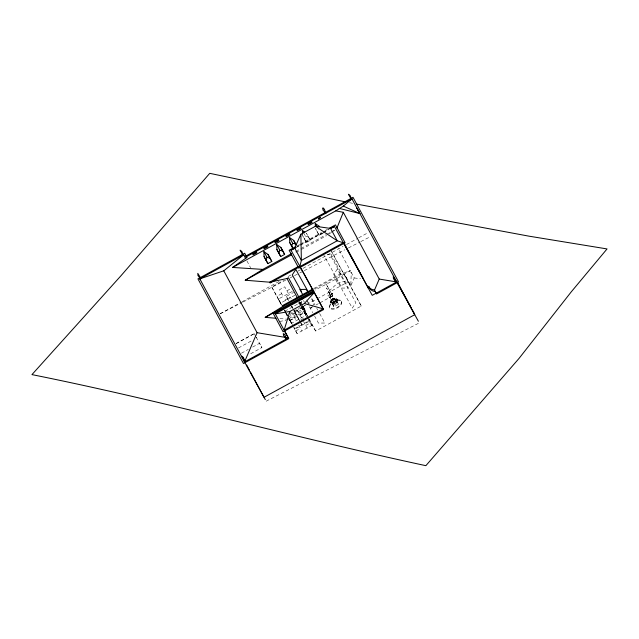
<?xml version="1.0" encoding="UTF-8"?>
<svg xmlns="http://www.w3.org/2000/svg" width="639" height="639" viewBox="0 0 639 639"><rect width="100%" height="100%" fill="white"/><g stroke="black" fill="none" stroke-linecap="round" stroke-linejoin="round"><path stroke-width="0.48" stroke-dasharray="3.19 2.4" d="M349.229 271.319L351.242 272.398L350.811 285.905L344.333 274.003L350.26 270.577L338.111 247.996M301.424 301.049L301.249 302.902L305.514 310.73L289.715 319.396L286.943 319.979M331.202 299.643L331.066 300.642A2.308 1.222 -28.9 0 0 330.267 302.391L330.842 303.437A2.308 1.222 -28.9 0 0 332.735 303.717A2.308 1.222 -28.9 0 0 335.02 303.389A2.308 1.222 -28.9 0 0 336.545 301.624A2.308 1.222 -28.9 0 0 337.344 299.875L336.761 298.828A2.308 1.222 -28.9 0 0 334.876 298.549L333.949 298.133L331.202 299.643L332.152 302.67A2.308 1.222 -28.9 0 0 334.445 302.335A2.308 1.222 -28.9 0 0 335.962 300.578A2.308 1.222 -28.9 0 0 336.761 298.828M333.877 306.848L332.192 302.686L331.793 303.014L333.877 306.848L338.582 304.268L336.497 300.434L332.152 302.67A2.308 1.222 -28.9 0 1 330.267 302.391M332.767 296.033L331.976 294.571L332.288 293.221L327.935 295.609L329.029 297.654L332.767 296.033L333.39 295.266L332.288 293.221M331.234 300.458L331.266 300.314A2.157 1.142 -28.9 0 1 334.501 298.541L334.908 299.092L331.505 300.961L331.234 300.458L334.636 298.589M331.505 300.961L331.537 300.817A2.157 1.142 -28.9 0 1 334.772 299.044L334.908 299.092M336.074 301.257L336.042 301.4A2.157 1.142 -28.9 0 1 332.807 303.174L332.528 302.67A2.157 1.142 -28.9 0 0 335.763 300.897L336.074 301.257L332.671 303.126M310.306 240.344L306.472 233.307L310.306 240.344L306.393 242.485L304.547 239.146L305.49 236.246L304.172 233.794M323.134 233.307L319.22 235.456L317.375 232.109L318.326 229.209M351.242 272.398L354.23 277.949L350.811 285.905L344.333 274.003L335.443 279.395L314.835 290.17M305.514 310.73L303.541 307.151L304.388 305.474M311.848 306.96L310.834 308.493L309.883 306.768M312.359 306.185L314.396 303.102L311.536 297.926M330.994 300.817L330.842 300.961A2.157 1.142 -28.9 0 0 331.769 302.678L332.04 303.182A2.157 1.142 -28.9 0 1 331.114 301.464L330.994 300.817L332.24 303.134M336.314 300.897L336.465 300.761A2.157 1.142 -28.9 0 0 335.539 299.036L335.259 298.533A2.157 1.142 -28.9 0 1 336.186 300.258L336.314 300.897L335.06 298.589M335.962 300.578L334.732 299.595L329.644 290.425L337.512 283.245L347.808 280.465M329.117 233.962L331.593 232.308M332.416 231.757L334.892 230.104M297.015 245.959L299.635 244.521M300.514 244.042L321.489 232.548M324.987 230.631L327.607 229.193M296.472 247.141L299.1 245.703M299.971 245.224L322.711 232.756M323.59 232.276L328.837 229.401M296.224 247.397L299.699 245.488M300.57 245.017L322.28 233.115M323.15 232.636L329.229 229.305M295.777 251.343L300.114 248.962M300.985 248.491L326.138 234.705M327 234.225L330.475 232.324M331.337 231.845L334.812 229.944M296.001 252.405L300.378 250.009M301.257 249.529L326.641 235.615M220.207 313.733L241.111 302.279M241.981 301.8L279.443 281.264M288.157 276.495L291.64 274.586M297.742 271.24L302.095 268.851M302.966 268.372L343.039 246.414M346.522 244.505L357.848 238.299M358.719 237.82L368.304 232.564M281.511 305.123L271.711 286.919L283.612 280.401M281.679 293.684L276.903 296.312L277.246 296.959M286.927 290.809L290.681 288.756M292.199 291.488L278.412 299.044L280.593 303.102L295.122 295.13M288.724 300.753L286.344 296.376L293.613 292.398M313.581 288.572L341.346 273.356L330.059 252.373M314.715 288.948L343.215 273.332L350.26 270.577M299.172 302.463L299.931 302.055L301.281 304.396M299.244 302.598L299.907 302.135M299.204 302.918L299.963 302.503L299.707 302.039L302.023 306.217M284.778 311.193L301.52 302.015M288.652 313.853L300.554 307.335M306.049 304.907L302.606 306.792L307.647 316.153L302.343 306.56M306.912 304.436L316.377 299.244M317.24 298.772L348.223 281.791L331.577 251.638M236.063 343.494L254.202 333.55L255.728 336.306M236.15 343.638L254.29 333.702M299.435 320.482L294.635 311.776L301.904 307.79L306.8 316.624M290.074 314.396L302.814 307.415M288.205 317.152L302.742 309.18L300.761 305.49M331.976 294.571L329.237 296.073L327.935 295.609M288.876 318.494L303.413 310.53M329.029 297.654L333.39 295.266M310.969 307.742L312.615 306.84M315.906 305.043L318.374 303.685M320.019 302.782L332.639 295.865L326.162 283.964L329.644 290.425M238.475 347.967L252.301 340.395M289.962 320.586L294.747 317.966M299.995 315.091L304.499 312.623L306.009 315.354L291.472 323.326L288.508 317.871M303.629 318.35L299.619 320.554L294.451 311.073M241.43 353.199L248.339 349.413M252.661 347.049L259.57 343.263L261.894 347.584L248.938 354.685M333.143 305.522L337.847 302.942L338.582 304.268M307.255 317.447L309.06 320.754L294.523 328.726L294.843 329.165L310.139 320.786L309.244 319.18M295.697 330.978L300.474 328.35M305.73 325.475L310.985 322.591M297.119 333.558L293.868 327.583L297.119 333.558L311.656 325.586L308.397 319.596M309.06 319.101L315.666 331.066L361.283 306.065L348.223 281.791M220.215 313.757L242.325 302.415M243.203 301.959L285.649 280.17M290.066 277.901L293.605 276.088M294.491 275.633L298.908 273.364M299.795 272.909L303.333 271.096M304.212 270.64L344.892 249.761M348.423 247.948L359.917 242.045M360.803 241.59L370.532 236.598M266.183 401.188L419.28 322.911M298.149 303.221L300.066 302.814M279.555 321.537L286.016 320.171M327.128 254.386L329.876 254.354L348.447 287.997L342.033 288.077L323.454 254.434M279.914 318.581L287.758 319.228M354.23 277.949L360.676 278.676M349.453 202.683L353.367 203.458M305.49 236.246L308.461 236.997M337.847 302.942L337.096 302.63L334.876 298.549A2.308 1.222 -28.9 0 0 332.584 298.876A2.308 1.222 -28.9 0 0 331.066 300.642L332.152 302.67M300.274 322L302.111 325.187M287.238 315.283L286.959 314.787L287.294 315.442M361.283 306.065L330.619 249.921M341.314 301.129A6.686 3.546 -28.9 0 1 333.973 308.653A6.686 3.546 -28.9 0 1 331.066 303.245A6.686 3.546 -28.9 0 1 341.314 301.129L341.561 301.576A6.686 3.546 -28.9 0 1 334.221 309.1A6.686 3.546 -28.9 0 1 331.314 303.693A6.686 3.546 -28.9 0 1 341.561 301.576M336.633 298.9L336.913 299.395M330.395 302.319L330.667 302.822M329.588 307.559L329.836 307.998M311.544 298.86L314.875 304.899M316.784 308.349L317.735 310.075M319.644 313.525L324.884 323.022L318.462 323.094L314.652 316.193M309.412 306.704L312.743 312.743M299.555 301.632L301.824 305.738M308.581 318.23L302.359 306.848L302.806 307.766L302.047 308.182L301.52 307.223M298.932 302.407L301.017 306.201M301.265 306.632L307.359 317.687M310.234 323.007L311.656 325.586M288.445 293.549L284.73 286.823L279.483 289.699L283.189 296.424M291.248 298.629L290.378 297.055L285.13 299.931L286.024 301.552M301.504 317.823L297.79 311.097L292.542 313.973L296.256 320.706M303.437 321.337L307.151 328.063M286.344 296.376L287.862 299.116M294.635 311.776L293.964 310.426L296.145 314.516M298.645 325.035L301.904 330.938M271.711 286.919L282.63 306.696M288.141 316.912L292.35 324.54L289.06 318.502M293.916 327.495L294.843 329.165M285.721 312.902L287.254 315.594M256.207 337.176L261.894 347.584M304.212 310.043L305.25 311.936L289.954 320.315L289.435 319.364M319.22 235.456L315.394 228.419L317.375 232.109M306.393 242.485L302.559 235.448L304.547 239.146M307.647 301.656L308.597 303.397M302.726 307.375L307.615 316.345M301.225 304.883L299.547 301.776M293.964 310.426L300.434 322.264M300.889 323.086L301.792 324.74M286.24 313.334L288.588 317.639M256.223 337.304L256.622 338.023M303.717 309.14L302.375 306.656M299.987 304.42L298.948 302.503M291.696 306.161L293.093 308.733M279.075 300.362L281.543 304.851M284.395 310.099L285.825 312.719M335.443 279.395L337.512 283.245M333.949 298.133L334.732 299.595L331.984 301.097L329.237 296.073L330.02 297.534M306.704 299.915L308.533 303.317M303.501 300.57L304.372 302.183M302.167 304.603L303.541 307.151M308.693 318.326L315.666 331.066M301.105 304.396C300.721 301.983 298.341 302.255 300.122 304.388M299.467 302.934L300.338 304.555M301.904 307.79L306.009 315.354M284.467 310.099L285.841 312.655M286.296 313.509L287.215 315.211M290.218 320.794L292.047 324.189M285.106 311.457L287.414 315.674M289.643 319.923L291.472 323.326M285.929 313.198L287.438 315.993M246.958 260.96L250.632 267.789M254.897 334.868L254.234 333.622M286.695 314.412L287.366 315.762M330.842 303.437A2.308 1.222 -28.9 0 1 331.641 301.688A2.308 1.222 -28.9 0 1 333.159 299.923A2.308 1.222 -28.9 0 1 335.451 299.595A2.308 1.222 -28.9 0 1 337.344 299.875M337.296 269.091L333.742 274.482L352.313 308.134L355.875 302.734L337.296 269.091M334.876 298.549L331.066 300.642L333.286 304.715L337.096 302.63L334.876 298.549M336.497 300.434L331.793 303.014L332.528 304.348L337.232 301.768L336.497 300.434M291.999 306.616L291.584 306.001L292.718 308.054L291.999 306.616M329.996 294.212L326.553 287.957L331.345 296.712L329.996 294.212"/><path stroke-width="0.96" d="M301.592 299.188L301.76 297.335L303.405 298.197M313.909 291.703L273.444 313.885L283.077 331.785L323.542 309.603L314.332 292.478L304.364 303.517L289.834 311.481L284.115 330.211L288.357 337.895L244.505 361.922L265.321 399.631M266.048 260.241L266.998 257.341L263.923 251.63L267.973 254.41L271.807 261.439L267.893 263.587L264.059 256.551L263.923 251.63M278.884 253.212L279.826 250.312L276.751 244.593L280.809 247.373L284.635 254.41L280.729 256.551L276.895 249.514L276.751 244.593M289.587 237.564L289.731 242.485L293.133 248.739L291.711 246.175L292.662 243.275L289.587 237.564L293.636 240.344L296.192 245.033M336.897 228.115L343.303 212.292L335.779 210.878L232.58 267.437L262.821 269.402L291.44 253.715M243.659 254.817L223.778 270.808L257.078 332.695L244.505 361.922L199.815 278.852L243.659 254.817L245.584 258.396L247.037 257.597L244.697 253.244L197.938 278.876L243.467 363.495L288.772 338.67L284.651 331.01M245.568 256.191L353.016 197.307L398.544 281.927L376.507 294.004L374.446 290.202L379.231 279.059L343.303 212.292M314.332 292.478L275.313 313.861L284.115 330.211L323.126 308.837L291.017 250.248L294.723 248.1L300.873 234.225L315.41 226.262L330.587 228.442L334.437 226.454L372.241 295.338L396.667 281.951L351.977 198.873L245.975 256.974M335.779 210.878L343.327 206.085L351.977 198.873M232.58 267.437L245.544 258.42M275.992 318.254L265.209 317.367L282.757 306.464L312.99 289.898M298.725 296.815L288.461 277.741L287.007 278.532L269.698 282.19L245.232 280.233L262.821 269.402M295.266 246.918L289.147 250.272L298.78 268.172L345.108 242.78L335.475 224.88L329.357 228.235M291.017 250.248L295.362 247.868M330.962 228.355L334.437 226.454M245.232 280.233L291.624 254.809M298.197 266.567L269.698 282.19L270.113 282.965L298.748 267.27M312.711 289.044L282.342 305.69L282.757 306.464M265.209 317.367L313.086 291.128M376.091 293.229L375.101 291.432A7.964 6.757 -28.3 0 1 369.462 287.854L368.423 288.421L367.601 286.895L368.639 286.328A7.964 6.757 -28.3 0 0 374.286 289.906L374.446 290.202M199.815 278.852L223.778 270.808M275.313 313.861L289.834 311.481M379.231 279.059L396.667 281.951L418.377 321.265M257.078 332.695L288.357 337.895M345.547 201.908L209.736 173.329L120.995 275.721L31.95 374.614C164.151 401.124 294.084 437.38 425.87 465.671L519.052 358.399L571.298 291.799L607.05 248.93L529.028 236.174L356.298 204.033M339.157 208.37L359.877 213.57L357.449 209.161M292.662 243.275L295.625 244.034L293.636 240.344M279.826 250.312L282.797 251.063L284.635 254.41M266.998 257.341L269.962 258.1L271.807 261.439M304.364 303.517L323.126 308.837M343.327 206.085L359.877 213.57M315.41 226.262L337.224 240.775L343.239 242.804L299.819 266.607L301.36 260.432L300.873 234.225M315.339 226.446L315.251 223.498L319.3 226.27M302.535 234.465L302.415 230.527L304.851 232.197M358.719 211.469L359.134 212.22M356.969 208.29L357.297 208.873M358.471 210.998L357.057 208.45M356.698 207.787L357.113 208.546M343.47 242.812L363.439 278.987M326.457 212.859L325.171 211.725L324.34 208.953L323.685 208.961L323.174 207.875L322.503 208.242L323.15 209.257L322.791 209.808L324.692 211.988L324.963 213.682M301.009 268.348L313.853 291.616M308.206 291.887L295.825 269.458L292.263 274.85L301.304 291.24M307.734 291.959L306.305 289.371L299.883 289.451L302.742 294.627M287.119 338.566L285.833 337.432L285.002 334.66L284.347 334.676L283.828 333.59L283.165 333.949L283.812 334.964L283.452 335.515L285.353 337.696L285.625 339.389M276.895 249.514L280.729 256.551M264.059 256.551L267.893 263.587M397.202 281.919L408.009 301.983M408.944 303.725L411.292 308.086M412.706 310.706L414.112 313.318M397.33 282.326L414.743 314.684L264.027 397.29L250.408 371.97M374.286 289.906L375.101 291.432M368.639 286.328L369.462 287.854M343.886 242.644L367.665 286.839M330.587 228.442L337.224 240.775L301.36 260.432L294.723 248.1M315.251 223.498L317.008 226.757M302.415 230.527L303.733 232.979M289.731 242.485L291.711 246.175M280.809 247.373L282.797 251.063M301.76 297.335L302.63 298.948M287.007 278.532L297.271 297.614M267.973 254.41L269.962 258.1M246.654 364.989L249.466 370.229M199.592 277.606L200.111 279.411L200.87 278.269L197.786 273.38L197.954 275.545L199.592 277.606M395.094 280.729L395.613 282.526L396.372 281.392L393.289 276.495L393.456 278.66L395.094 280.729M242.285 253.979L242.604 255.4L243.962 255.376L242.716 253.971L241.838 251.486L240.104 250.184L242.285 253.979M243.89 359.941L244.202 361.362L245.568 361.347L244.322 359.933L243.443 357.457L241.71 356.147L243.89 359.941M350.603 198.034L350.915 199.456L352.281 199.44L351.035 198.026L350.156 195.55L348.423 194.24L350.603 198.034M256.582 252.221L252.812 254.29L253.028 254.873L256.798 252.804L256.582 252.221M267.621 246.175L263.851 248.236L264.067 248.827L267.837 246.758L267.621 246.175M278.66 240.12L274.89 242.189L275.105 242.772L278.876 240.703L278.66 240.12M289.699 234.074L285.929 236.134L286.144 236.726L289.914 234.657L289.699 234.074M300.737 228.019L296.967 230.088L297.183 230.671L300.953 228.602L300.737 228.019M311.776 221.973L308.006 224.041L308.222 224.624L311.992 222.556L311.776 221.973M320.379 217.611L318.597 218.937L320.379 217.611"/></g></svg>
